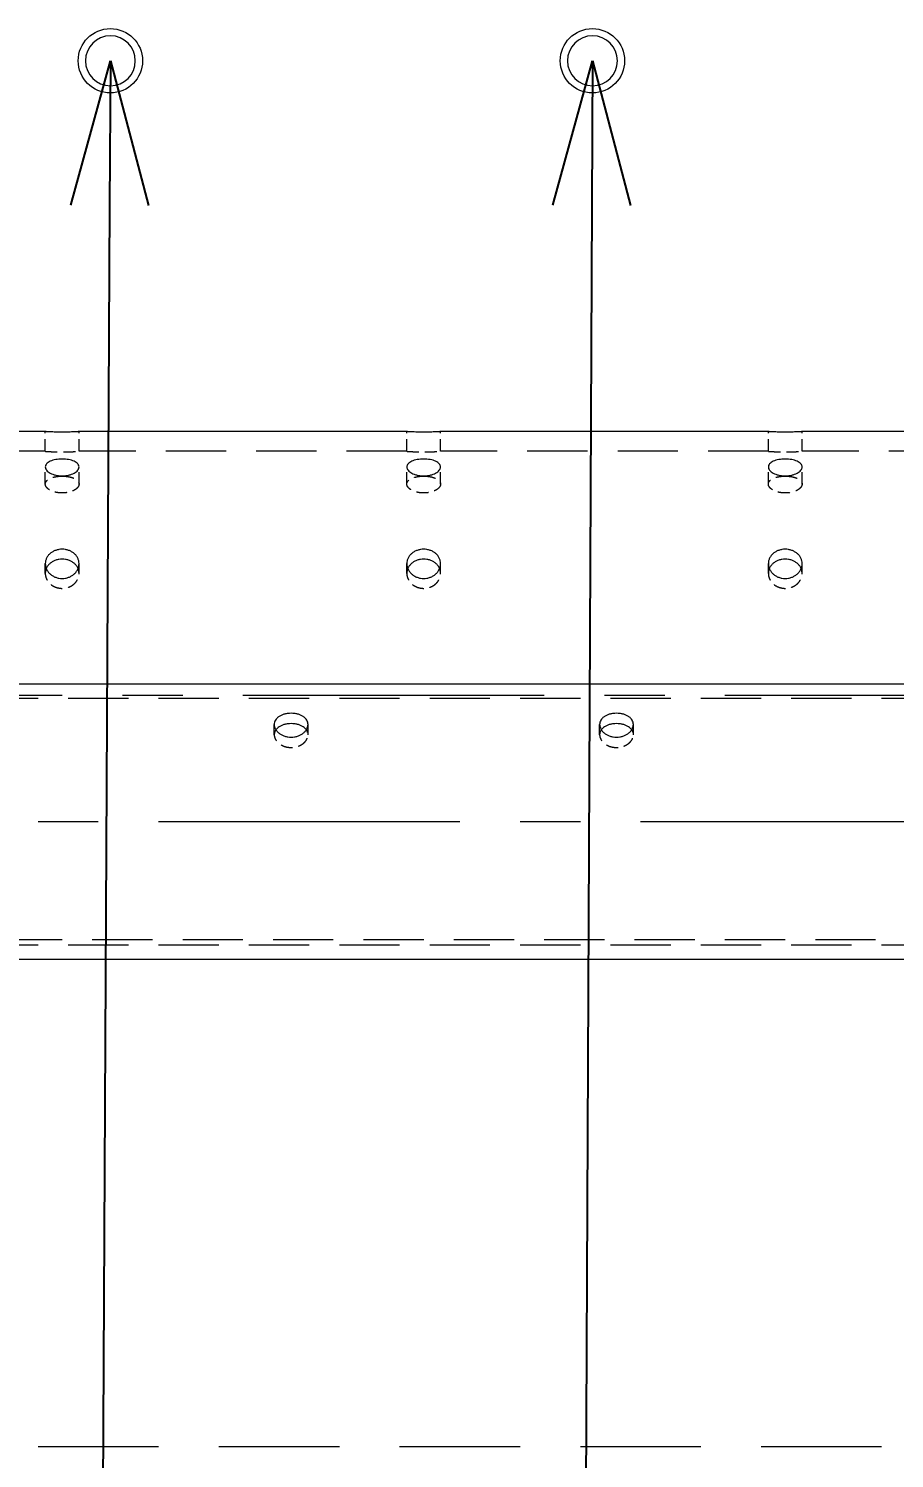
# Model space of a CAD drawing. Header units: millimetres. Extents: x -46397 to 283259, y -8690 to 23983.
# Drawn here: x 3559 to 3918, y 4013 to 4606 of the extents above; entities that cross this region are included whole.
import ezdxf
from ezdxf import colors
from ezdxf.entities.mleader import LeaderData, LeaderLine
from ezdxf.enums import TextEntityAlignment as Align
from ezdxf.math import Vec2, Vec3

# ---------------------------------------------------------------- set-up
doc = ezdxf.new("R2010")
doc.units = ezdxf.units.MM
for name, pattern in [('CENTER', [2, 1.25, -0.25, 0.25, -0.25]), ('HIDDEN', [0.375, 0.25, -0.125]), ('HIDDENX2', [0.75, 0.5, -0.25])]:
    doc.linetypes.add(name, pattern=pattern)
doc.layers.get('Defpoints').update_dxf_attribs({"lineweight": 0})
for name, color, linetype, lineweight in [('0-Dim', 7, 'Continuous', 0), ('CHUAN NET KHUAT', 4, 'HIDDEN', 0), ('DUONGTAM', 1, 'CENTER', 0), ('Long_AM_Visible', 30, 'Continuous', 25), ('PHANTOM 2', 8, 'Continuous', 0), ('Standard', 7, 'Continuous', 0)]:
    doc.layers.add(name, color=color, linetype=linetype, lineweight=lineweight)
doc.layers.add('flashshoot', color=7, linetype='Continuous')
doc.styles.add('GHI CHÚ 1', font='isocp_IV25.ttf', dxfattribs={"width": 0.8})
doc.styles.add('Long_Text', font='isocp.shx', dxfattribs={"width": 0.7})
doc.styles.get("Standard").update_dxf_attribs({"font": 'isocp.shx', "width": 0.8})
doc.dimstyles.new('1-30SCALE', dxfattribs={"dimtxt": 75, "dimasz": 75, "dimexe": 37.5, "dimexo": 30, "dimgap": 30, "dimtad": 1, "dimtoh": 1, "dimdec": 0, "dimdsep": 46, "dimtxsty": 'GHI CHÚ 1', "dimcen": 0.09, "dimclrd": 256, "dimclre": 256, "dimclrt": 2, "dimadec": 0, "dimazin": 0, "dimtfac": 1, "dimtdec": 0, "dimtofl": 0, "dimtmove": 0, "dimatfit": 3, "dimfxl": 1, "dimlwd": 0, "dimlwe": 0, "dimarcsym": 0})

# ---------------------------------------------------------------- blocks, each defined once
blk = doc.blocks.new('A$C49aca623')
at = {"color": 2, "linetype": 'Continuous', "lineweight": 0, "ltscale": 10, "extrusion": (2.28848e-17, 1, 0)}
for p, q in [((153, -563.9), (17, -563.9)), ((303, -563.9), (167, -563.9)), ((453, -563.9), (317, -563.9)), ((603, -563.9), (467, -563.9)), ((1960, -783), (-2832, -783))]:
    blk.add_line(p, q, dxfattribs=at)
at = {"color": 1, "linetype": 'HIDDENX2', "lineweight": 0, "ltscale": 10, "extrusion": (2.28848e-17, 1, 0)}
for p, q in [((153, -572.08), (153, -563.9)), ((167, -572.08), (167, -563.9)), ((303, -572.08), (303, -563.9)), ((317, -572.08), (317, -563.9)), ((453, -572.08), (453, -563.9)), ((467, -572.08), (467, -563.9)), ((153, -585.66), (153, -578.58)), ((167, -585.66), (167, -578.58)), ((303, -585.66), (303, -578.58)), ((317, -585.66), (317, -578.58)), ((453, -585.66), (453, -578.58)), ((467, -585.66), (467, -578.58)), ((153, -622.77), (153, -618.68)), ((167, -622.77), (167, -618.68)), ((303, -622.77), (303, -618.68)), ((317, -622.77), (317, -618.68)), ((453, -622.77), (453, -618.68)), ((467, -622.77), (467, -618.68))]:
    blk.add_line(p, q, dxfattribs=at)
at = {"color": 1, "linetype": 'HIDDENX2', "lineweight": 0, "ltscale": 50, "extrusion": (2.28848e-17, 1, 0)}
for p, q in [((153, -572.08), (17, -572.08)), ((303, -572.08), (167, -572.08)), ((453, -572.08), (317, -572.08)), ((603, -572.08), (467, -572.08)), ((1960, -774.82), (-2832, -774.82))]:
    blk.add_line(p, q, dxfattribs=at)
at = {"color": 2, "linetype": 'Continuous', "lineweight": 0, "ltscale": 10}
for points, knots in [([(167, -563.9), (167, -563.9), (166.96, -563.9), (166.78, -563.91), (166.65, -563.92), (166.29, -563.94), (166.07, -563.96), (165.55, -563.98), (165.26, -564), (164.64, -564.03), (164.29, -564.04), (163.52, -564.07), (163.11, -564.08), (162.25, -564.1), (161.8, -564.11), (160.89, -564.12), (160.44, -564.12), (159.56, -564.12), (159.11, -564.12), (158.2, -564.11), (157.75, -564.1), (156.89, -564.08), (156.48, -564.07), (155.71, -564.04), (155.36, -564.03), (154.74, -564), (154.45, -563.98), (153.93, -563.96), (153.71, -563.94), (153.35, -563.92), (153.22, -563.91), (153.04, -563.9), (153, -563.9), (153, -563.9)], [10.550311, 10.550311, 10.550311, 10.550311, 11.869099, 11.869099, 13.187888, 13.187888, 14.506676, 14.506676, 15.825465, 15.825465, 17.144254, 17.144254, 18.463043, 18.463043, 19.781833, 19.781833, 21.100622, 21.100622, 22.419411, 22.419411, 23.7382, 23.7382, 25.05699, 25.05699, 26.375779, 26.375779, 27.694567, 27.694567, 29.013356, 29.013356, 30.332144, 30.332144, 31.650933, 31.650933, 31.650933, 31.650933]), ([(317, -563.9), (317, -563.9), (316.96, -563.9), (316.78, -563.91), (316.65, -563.92), (316.29, -563.94), (316.07, -563.96), (315.55, -563.98), (315.26, -564), (314.64, -564.03), (314.29, -564.04), (313.52, -564.07), (313.11, -564.08), (312.25, -564.1), (311.8, -564.11), (310.89, -564.12), (310.44, -564.12), (309.56, -564.12), (309.11, -564.12), (308.2, -564.11), (307.75, -564.1), (306.89, -564.08), (306.48, -564.07), (305.71, -564.04), (305.36, -564.03), (304.74, -564), (304.45, -563.98), (303.93, -563.96), (303.71, -563.94), (303.35, -563.92), (303.22, -563.91), (303.04, -563.9), (303, -563.9), (303, -563.9)], [10.550311, 10.550311, 10.550311, 10.550311, 11.869099, 11.869099, 13.187888, 13.187888, 14.506676, 14.506676, 15.825465, 15.825465, 17.144254, 17.144254, 18.463043, 18.463043, 19.781833, 19.781833, 21.100622, 21.100622, 22.419411, 22.419411, 23.7382, 23.7382, 25.05699, 25.05699, 26.375779, 26.375779, 27.694567, 27.694567, 29.013356, 29.013356, 30.332144, 30.332144, 31.650933, 31.650933, 31.650933, 31.650933]), ([(467, -563.9), (467, -563.9), (466.96, -563.9), (466.78, -563.91), (466.65, -563.92), (466.29, -563.94), (466.07, -563.96), (465.55, -563.98), (465.26, -564), (464.64, -564.03), (464.29, -564.04), (463.52, -564.07), (463.11, -564.08), (462.25, -564.1), (461.8, -564.11), (460.89, -564.12), (460.44, -564.12), (459.56, -564.12), (459.11, -564.12), (458.2, -564.11), (457.75, -564.1), (456.89, -564.08), (456.48, -564.07), (455.71, -564.04), (455.36, -564.03), (454.74, -564), (454.45, -563.98), (453.93, -563.96), (453.71, -563.94), (453.35, -563.92), (453.22, -563.91), (453.04, -563.9), (453, -563.9), (453, -563.9)], [10.550311, 10.550311, 10.550311, 10.550311, 11.869099, 11.869099, 13.187888, 13.187888, 14.506676, 14.506676, 15.825465, 15.825465, 17.144254, 17.144254, 18.463043, 18.463043, 19.781833, 19.781833, 21.100622, 21.100622, 22.419411, 22.419411, 23.7382, 23.7382, 25.05699, 25.05699, 26.375779, 26.375779, 27.694567, 27.694567, 29.013356, 29.013356, 30.332144, 30.332144, 31.650933, 31.650933, 31.650933, 31.650933]), ([(160, -575.27), (160.44, -575.27), (160.89, -575.29), (161.8, -575.37), (162.25, -575.43), (163.11, -575.59), (163.52, -575.69), (164.29, -575.92), (164.64, -576.06), (165.26, -576.34), (165.55, -576.51), (166.07, -576.86), (166.29, -577.06), (166.65, -577.47), (166.78, -577.69), (166.96, -578.13), (167, -578.36), (167, -578.8), (166.96, -579.03), (166.78, -579.49), (166.65, -579.72), (166.29, -580.17), (166.07, -580.39), (165.55, -580.79), (165.26, -580.98), (164.64, -581.32), (164.29, -581.47), (163.52, -581.76), (163.11, -581.88), (162.25, -582.07), (161.8, -582.15), (160.89, -582.25), (160.44, -582.27), (159.56, -582.27), (159.11, -582.25), (158.2, -582.15), (157.75, -582.07), (156.89, -581.88), (156.48, -581.76), (155.71, -581.47), (155.36, -581.32), (154.74, -580.98), (154.45, -580.79), (153.93, -580.39), (153.71, -580.17), (153.35, -579.72), (153.22, -579.49), (153.04, -579.03), (153, -578.8), (153, -578.36), (153.04, -578.13), (153.22, -577.69), (153.35, -577.47), (153.71, -577.06), (153.93, -576.86), (154.45, -576.51), (154.74, -576.34), (155.36, -576.06), (155.71, -575.92), (156.48, -575.69), (156.89, -575.59), (157.75, -575.43), (158.2, -575.37), (159.11, -575.29), (159.56, -575.27), (160, -575.27)], [0, 0, 0, 0, 1.318789, 1.318789, 2.637578, 2.637578, 3.956368, 3.956368, 5.275157, 5.275157, 6.593945, 6.593945, 7.912734, 7.912734, 9.231522, 9.231522, 10.550311, 10.550311, 11.869099, 11.869099, 13.187888, 13.187888, 14.506676, 14.506676, 15.825465, 15.825465, 17.144254, 17.144254, 18.463043, 18.463043, 19.781833, 19.781833, 21.100622, 21.100622, 22.419411, 22.419411, 23.7382, 23.7382, 25.05699, 25.05699, 26.375779, 26.375779, 27.694567, 27.694567, 29.013356, 29.013356, 30.332144, 30.332144, 31.650933, 31.650933, 32.969721, 32.969721, 34.28851, 34.28851, 35.607298, 35.607298, 36.926087, 36.926087, 38.244876, 38.244876, 39.563665, 39.563665, 40.882454, 40.882454, 42.201244, 42.201244, 42.201244, 42.201244]), ([(310, -575.27), (310.44, -575.27), (310.89, -575.29), (311.8, -575.37), (312.25, -575.43), (313.11, -575.59), (313.52, -575.69), (314.29, -575.92), (314.64, -576.06), (315.26, -576.34), (315.55, -576.51), (316.07, -576.86), (316.29, -577.06), (316.65, -577.47), (316.78, -577.69), (316.96, -578.13), (317, -578.36), (317, -578.8), (316.96, -579.03), (316.78, -579.49), (316.65, -579.72), (316.29, -580.17), (316.07, -580.39), (315.55, -580.79), (315.26, -580.98), (314.64, -581.32), (314.29, -581.47), (313.52, -581.76), (313.11, -581.88), (312.25, -582.07), (311.8, -582.15), (310.89, -582.25), (310.44, -582.27), (309.56, -582.27), (309.11, -582.25), (308.2, -582.15), (307.75, -582.07), (306.89, -581.88), (306.48, -581.76), (305.71, -581.47), (305.36, -581.32), (304.74, -580.98), (304.45, -580.79), (303.93, -580.39), (303.71, -580.17), (303.35, -579.72), (303.22, -579.49), (303.04, -579.03), (303, -578.8), (303, -578.36), (303.04, -578.13), (303.22, -577.69), (303.35, -577.47), (303.71, -577.06), (303.93, -576.86), (304.45, -576.51), (304.74, -576.34), (305.36, -576.06), (305.71, -575.92), (306.48, -575.69), (306.89, -575.59), (307.75, -575.43), (308.2, -575.37), (309.11, -575.29), (309.56, -575.27), (310, -575.27)], [0, 0, 0, 0, 1.318789, 1.318789, 2.637578, 2.637578, 3.956368, 3.956368, 5.275157, 5.275157, 6.593945, 6.593945, 7.912734, 7.912734, 9.231522, 9.231522, 10.550311, 10.550311, 11.869099, 11.869099, 13.187888, 13.187888, 14.506676, 14.506676, 15.825465, 15.825465, 17.144254, 17.144254, 18.463043, 18.463043, 19.781833, 19.781833, 21.100622, 21.100622, 22.419411, 22.419411, 23.7382, 23.7382, 25.05699, 25.05699, 26.375779, 26.375779, 27.694567, 27.694567, 29.013356, 29.013356, 30.332144, 30.332144, 31.650933, 31.650933, 32.969721, 32.969721, 34.28851, 34.28851, 35.607298, 35.607298, 36.926087, 36.926087, 38.244876, 38.244876, 39.563665, 39.563665, 40.882454, 40.882454, 42.201244, 42.201244, 42.201244, 42.201244]), ([(460, -575.27), (460.44, -575.27), (460.89, -575.29), (461.8, -575.37), (462.25, -575.43), (463.11, -575.59), (463.52, -575.69), (464.29, -575.92), (464.64, -576.06), (465.26, -576.34), (465.55, -576.51), (466.07, -576.86), (466.29, -577.06), (466.65, -577.47), (466.78, -577.69), (466.96, -578.13), (467, -578.36), (467, -578.8), (466.96, -579.03), (466.78, -579.49), (466.65, -579.72), (466.29, -580.17), (466.07, -580.39), (465.55, -580.79), (465.26, -580.98), (464.64, -581.32), (464.29, -581.47), (463.52, -581.76), (463.11, -581.88), (462.25, -582.07), (461.8, -582.15), (460.89, -582.25), (460.44, -582.27), (459.56, -582.27), (459.11, -582.25), (458.2, -582.15), (457.75, -582.07), (456.89, -581.88), (456.48, -581.76), (455.71, -581.47), (455.36, -581.32), (454.74, -580.98), (454.45, -580.79), (453.93, -580.39), (453.71, -580.17), (453.35, -579.72), (453.22, -579.49), (453.04, -579.03), (453, -578.8), (453, -578.36), (453.04, -578.13), (453.22, -577.69), (453.35, -577.47), (453.71, -577.06), (453.93, -576.86), (454.45, -576.51), (454.74, -576.34), (455.36, -576.06), (455.71, -575.92), (456.48, -575.69), (456.89, -575.59), (457.75, -575.43), (458.2, -575.37), (459.11, -575.29), (459.56, -575.27), (460, -575.27)], [0, 0, 0, 0, 1.318789, 1.318789, 2.637578, 2.637578, 3.956368, 3.956368, 5.275157, 5.275157, 6.593945, 6.593945, 7.912734, 7.912734, 9.231522, 9.231522, 10.550311, 10.550311, 11.869099, 11.869099, 13.187888, 13.187888, 14.506676, 14.506676, 15.825465, 15.825465, 17.144254, 17.144254, 18.463043, 18.463043, 19.781833, 19.781833, 21.100622, 21.100622, 22.419411, 22.419411, 23.7382, 23.7382, 25.05699, 25.05699, 26.375779, 26.375779, 27.694567, 27.694567, 29.013356, 29.013356, 30.332144, 30.332144, 31.650933, 31.650933, 32.969721, 32.969721, 34.28851, 34.28851, 35.607298, 35.607298, 36.926087, 36.926087, 38.244876, 38.244876, 39.563665, 39.563665, 40.882454, 40.882454, 42.201244, 42.201244, 42.201244, 42.201244]), ([(160, -612.72), (160.44, -612.72), (160.89, -612.76), (161.8, -612.91), (162.25, -613.02), (163.11, -613.32), (163.52, -613.51), (164.29, -613.94), (164.64, -614.18), (165.26, -614.71), (165.55, -615), (166.07, -615.65), (166.29, -616), (166.65, -616.74), (166.78, -617.12), (166.96, -617.9), (167, -618.29), (167, -619.06), (166.96, -619.45), (166.78, -620.24), (166.65, -620.63), (166.29, -621.39), (166.07, -621.75), (165.55, -622.43), (165.26, -622.74), (164.64, -623.29), (164.29, -623.55), (163.52, -624.01), (163.11, -624.21), (162.25, -624.53), (161.8, -624.65), (160.89, -624.81), (160.44, -624.85), (159.56, -624.85), (159.11, -624.81), (158.2, -624.65), (157.75, -624.53), (156.89, -624.21), (156.48, -624.01), (155.71, -623.55), (155.36, -623.29), (154.74, -622.74), (154.45, -622.43), (153.93, -621.75), (153.71, -621.39), (153.35, -620.63), (153.22, -620.24), (153.04, -619.45), (153, -619.06), (153, -618.29), (153.04, -617.9), (153.22, -617.12), (153.35, -616.74), (153.71, -616), (153.93, -615.65), (154.45, -615), (154.74, -614.71), (155.36, -614.18), (155.71, -613.94), (156.48, -613.51), (156.89, -613.32), (157.75, -613.02), (158.2, -612.91), (159.11, -612.76), (159.56, -612.72), (160, -612.72)], [0, 0, 0, 0, 1.318789, 1.318789, 2.637578, 2.637578, 3.956368, 3.956368, 5.275157, 5.275157, 6.593945, 6.593945, 7.912734, 7.912734, 9.231522, 9.231522, 10.550311, 10.550311, 11.869099, 11.869099, 13.187888, 13.187888, 14.506676, 14.506676, 15.825465, 15.825465, 17.144254, 17.144254, 18.463043, 18.463043, 19.781833, 19.781833, 21.100622, 21.100622, 22.419411, 22.419411, 23.7382, 23.7382, 25.05699, 25.05699, 26.375779, 26.375779, 27.694567, 27.694567, 29.013356, 29.013356, 30.332144, 30.332144, 31.650933, 31.650933, 32.969721, 32.969721, 34.28851, 34.28851, 35.607298, 35.607298, 36.926087, 36.926087, 38.244876, 38.244876, 39.563665, 39.563665, 40.882454, 40.882454, 42.201244, 42.201244, 42.201244, 42.201244]), ([(160, -616.82), (159.56, -616.82), (159.11, -616.86), (158.2, -617.01), (157.75, -617.12), (156.89, -617.42), (156.48, -617.6), (155.71, -618.03), (155.36, -618.28), (154.74, -618.8), (154.45, -619.1), (153.93, -619.74), (153.71, -620.09), (153.49, -620.55), (153.45, -620.64), (153.41, -620.73)], [0, 0, 0, 0, 1.318854, 1.318854, 2.637708, 2.637708, 3.956563, 3.956563, 5.275417, 5.275417, 6.59427, 6.59427, 7.913123, 7.913123, 8.233495, 8.233495, 8.233495, 8.233495]), ([(166.59, -620.73), (166.55, -620.64), (166.51, -620.55), (166.29, -620.09), (166.07, -619.74), (165.55, -619.1), (165.26, -618.8), (164.64, -618.28), (164.29, -618.03), (163.52, -617.6), (163.11, -617.42), (162.25, -617.12), (161.8, -617.01), (160.89, -616.86), (160.44, -616.82), (160, -616.82)], [33.969824, 33.969824, 33.969824, 33.969824, 34.290196, 34.290196, 35.609049, 35.609049, 36.927902, 36.927902, 38.246757, 38.246757, 39.565611, 39.565611, 40.884465, 40.884465, 42.203319, 42.203319, 42.203319, 42.203319]), ([(310, -612.72), (310.44, -612.72), (310.89, -612.76), (311.8, -612.91), (312.25, -613.02), (313.11, -613.32), (313.52, -613.51), (314.29, -613.94), (314.64, -614.18), (315.26, -614.71), (315.55, -615), (316.07, -615.65), (316.29, -616), (316.65, -616.74), (316.78, -617.12), (316.96, -617.9), (317, -618.29), (317, -619.06), (316.96, -619.45), (316.78, -620.24), (316.65, -620.63), (316.29, -621.39), (316.07, -621.75), (315.55, -622.43), (315.26, -622.74), (314.64, -623.29), (314.29, -623.55), (313.52, -624.01), (313.11, -624.21), (312.25, -624.53), (311.8, -624.65), (310.89, -624.81), (310.44, -624.85), (309.56, -624.85), (309.11, -624.81), (308.2, -624.65), (307.75, -624.53), (306.89, -624.21), (306.48, -624.01), (305.71, -623.55), (305.36, -623.29), (304.74, -622.74), (304.45, -622.43), (303.93, -621.75), (303.71, -621.39), (303.35, -620.63), (303.22, -620.24), (303.04, -619.45), (303, -619.06), (303, -618.29), (303.04, -617.9), (303.22, -617.12), (303.35, -616.74), (303.71, -616), (303.93, -615.65), (304.45, -615), (304.74, -614.71), (305.36, -614.18), (305.71, -613.94), (306.48, -613.51), (306.89, -613.32), (307.75, -613.02), (308.2, -612.91), (309.11, -612.76), (309.56, -612.72), (310, -612.72)], [0, 0, 0, 0, 1.318789, 1.318789, 2.637578, 2.637578, 3.956368, 3.956368, 5.275157, 5.275157, 6.593945, 6.593945, 7.912734, 7.912734, 9.231522, 9.231522, 10.550311, 10.550311, 11.869099, 11.869099, 13.187888, 13.187888, 14.506676, 14.506676, 15.825465, 15.825465, 17.144254, 17.144254, 18.463043, 18.463043, 19.781833, 19.781833, 21.100622, 21.100622, 22.419411, 22.419411, 23.7382, 23.7382, 25.05699, 25.05699, 26.375779, 26.375779, 27.694567, 27.694567, 29.013356, 29.013356, 30.332144, 30.332144, 31.650933, 31.650933, 32.969721, 32.969721, 34.28851, 34.28851, 35.607298, 35.607298, 36.926087, 36.926087, 38.244876, 38.244876, 39.563665, 39.563665, 40.882454, 40.882454, 42.201244, 42.201244, 42.201244, 42.201244]), ([(310, -616.82), (309.56, -616.82), (309.11, -616.86), (308.2, -617.01), (307.75, -617.12), (306.89, -617.42), (306.48, -617.6), (305.71, -618.03), (305.36, -618.28), (304.74, -618.8), (304.45, -619.1), (303.93, -619.74), (303.71, -620.09), (303.49, -620.55), (303.45, -620.64), (303.41, -620.73)], [0, 0, 0, 0, 1.318854, 1.318854, 2.637708, 2.637708, 3.956563, 3.956563, 5.275417, 5.275417, 6.59427, 6.59427, 7.913123, 7.913123, 8.233495, 8.233495, 8.233495, 8.233495]), ([(316.59, -620.73), (316.55, -620.64), (316.51, -620.55), (316.29, -620.09), (316.07, -619.74), (315.55, -619.1), (315.26, -618.8), (314.64, -618.28), (314.29, -618.03), (313.52, -617.6), (313.11, -617.42), (312.25, -617.12), (311.8, -617.01), (310.89, -616.86), (310.44, -616.82), (310, -616.82)], [33.969824, 33.969824, 33.969824, 33.969824, 34.290196, 34.290196, 35.609049, 35.609049, 36.927902, 36.927902, 38.246757, 38.246757, 39.565611, 39.565611, 40.884465, 40.884465, 42.203319, 42.203319, 42.203319, 42.203319]), ([(460, -612.72), (460.44, -612.72), (460.89, -612.76), (461.8, -612.91), (462.25, -613.02), (463.11, -613.32), (463.52, -613.51), (464.29, -613.94), (464.64, -614.18), (465.26, -614.71), (465.55, -615), (466.07, -615.65), (466.29, -616), (466.65, -616.74), (466.78, -617.12), (466.96, -617.9), (467, -618.29), (467, -619.06), (466.96, -619.45), (466.78, -620.24), (466.65, -620.63), (466.29, -621.39), (466.07, -621.75), (465.55, -622.43), (465.26, -622.74), (464.64, -623.29), (464.29, -623.55), (463.52, -624.01), (463.11, -624.21), (462.25, -624.53), (461.8, -624.65), (460.89, -624.81), (460.44, -624.85), (459.56, -624.85), (459.11, -624.81), (458.2, -624.65), (457.75, -624.53), (456.89, -624.21), (456.48, -624.01), (455.71, -623.55), (455.36, -623.29), (454.74, -622.74), (454.45, -622.43), (453.93, -621.75), (453.71, -621.39), (453.35, -620.63), (453.22, -620.24), (453.04, -619.45), (453, -619.06), (453, -618.29), (453.04, -617.9), (453.22, -617.12), (453.35, -616.74), (453.71, -616), (453.93, -615.65), (454.45, -615), (454.74, -614.71), (455.36, -614.18), (455.71, -613.94), (456.48, -613.51), (456.89, -613.32), (457.75, -613.02), (458.2, -612.91), (459.11, -612.76), (459.56, -612.72), (460, -612.72)], [0, 0, 0, 0, 1.318789, 1.318789, 2.637578, 2.637578, 3.956368, 3.956368, 5.275157, 5.275157, 6.593945, 6.593945, 7.912734, 7.912734, 9.231522, 9.231522, 10.550311, 10.550311, 11.869099, 11.869099, 13.187888, 13.187888, 14.506676, 14.506676, 15.825465, 15.825465, 17.144254, 17.144254, 18.463043, 18.463043, 19.781833, 19.781833, 21.100622, 21.100622, 22.419411, 22.419411, 23.7382, 23.7382, 25.05699, 25.05699, 26.375779, 26.375779, 27.694567, 27.694567, 29.013356, 29.013356, 30.332144, 30.332144, 31.650933, 31.650933, 32.969721, 32.969721, 34.28851, 34.28851, 35.607298, 35.607298, 36.926087, 36.926087, 38.244876, 38.244876, 39.563665, 39.563665, 40.882454, 40.882454, 42.201244, 42.201244, 42.201244, 42.201244]), ([(460, -616.82), (459.56, -616.82), (459.11, -616.86), (458.2, -617.01), (457.75, -617.12), (456.89, -617.42), (456.48, -617.6), (455.71, -618.03), (455.36, -618.28), (454.74, -618.8), (454.45, -619.1), (453.93, -619.74), (453.71, -620.09), (453.49, -620.55), (453.45, -620.64), (453.41, -620.73)], [0, 0, 0, 0, 1.318854, 1.318854, 2.637708, 2.637708, 3.956563, 3.956563, 5.275417, 5.275417, 6.59427, 6.59427, 7.913123, 7.913123, 8.233495, 8.233495, 8.233495, 8.233495]), ([(466.59, -620.73), (466.55, -620.64), (466.51, -620.55), (466.29, -620.09), (466.07, -619.74), (465.55, -619.1), (465.26, -618.8), (464.64, -618.28), (464.29, -618.03), (463.52, -617.6), (463.11, -617.42), (462.25, -617.12), (461.8, -617.01), (460.89, -616.86), (460.44, -616.82), (460, -616.82)], [33.969824, 33.969824, 33.969824, 33.969824, 34.290196, 34.290196, 35.609049, 35.609049, 36.927902, 36.927902, 38.246757, 38.246757, 39.565611, 39.565611, 40.884465, 40.884465, 42.203319, 42.203319, 42.203319, 42.203319])]:
    blk.add_open_spline(points, degree=3, knots=knots, dxfattribs=at)
at = {"color": 1, "linetype": 'HIDDENX2', "lineweight": 0, "ltscale": 10}
for points, knots in [([(153, -572.08), (153, -572.08), (153.04, -572.08), (153.22, -572.09), (153.35, -572.1), (153.71, -572.13), (153.93, -572.14), (154.45, -572.17), (154.74, -572.19), (155.36, -572.22), (155.71, -572.23), (156.48, -572.26), (156.89, -572.28), (157.75, -572.3), (158.2, -572.31), (159.11, -572.32), (159.56, -572.32), (160.44, -572.32), (160.89, -572.32), (161.8, -572.31), (162.25, -572.3), (163.11, -572.28), (163.52, -572.26), (164.29, -572.23), (164.64, -572.22), (165.26, -572.19), (165.55, -572.17), (166.07, -572.14), (166.29, -572.13), (166.65, -572.1), (166.78, -572.09), (166.96, -572.08), (167, -572.08), (167, -572.08)], [10.55083, 10.55083, 10.55083, 10.55083, 11.869683, 11.869683, 13.188536, 13.188536, 14.507389, 14.507389, 15.826243, 15.826243, 17.145097, 17.145097, 18.463951, 18.463951, 19.782805, 19.782805, 21.10166, 21.10166, 22.420514, 22.420514, 23.739368, 23.739368, 25.058222, 25.058222, 26.377077, 26.377077, 27.69593, 27.69593, 29.014783, 29.014783, 30.333636, 30.333636, 31.652489, 31.652489, 31.652489, 31.652489]), ([(303, -572.08), (303, -572.08), (303.04, -572.08), (303.22, -572.09), (303.35, -572.1), (303.71, -572.13), (303.93, -572.14), (304.45, -572.17), (304.74, -572.19), (305.36, -572.22), (305.71, -572.23), (306.48, -572.26), (306.89, -572.28), (307.75, -572.3), (308.2, -572.31), (309.11, -572.32), (309.56, -572.32), (310.44, -572.32), (310.89, -572.32), (311.8, -572.31), (312.25, -572.3), (313.11, -572.28), (313.52, -572.26), (314.29, -572.23), (314.64, -572.22), (315.26, -572.19), (315.55, -572.17), (316.07, -572.14), (316.29, -572.13), (316.65, -572.1), (316.78, -572.09), (316.96, -572.08), (317, -572.08), (317, -572.08)], [10.55083, 10.55083, 10.55083, 10.55083, 11.869683, 11.869683, 13.188536, 13.188536, 14.507389, 14.507389, 15.826243, 15.826243, 17.145097, 17.145097, 18.463951, 18.463951, 19.782805, 19.782805, 21.10166, 21.10166, 22.420514, 22.420514, 23.739368, 23.739368, 25.058222, 25.058222, 26.377077, 26.377077, 27.69593, 27.69593, 29.014783, 29.014783, 30.333636, 30.333636, 31.652489, 31.652489, 31.652489, 31.652489]), ([(453, -572.08), (453, -572.08), (453.04, -572.08), (453.22, -572.09), (453.35, -572.1), (453.71, -572.13), (453.93, -572.14), (454.45, -572.17), (454.74, -572.19), (455.36, -572.22), (455.71, -572.23), (456.48, -572.26), (456.89, -572.28), (457.75, -572.3), (458.2, -572.31), (459.11, -572.32), (459.56, -572.32), (460.44, -572.32), (460.89, -572.32), (461.8, -572.31), (462.25, -572.3), (463.11, -572.28), (463.52, -572.26), (464.29, -572.23), (464.64, -572.22), (465.26, -572.19), (465.55, -572.17), (466.07, -572.14), (466.29, -572.13), (466.65, -572.1), (466.78, -572.09), (466.96, -572.08), (467, -572.08), (467, -572.08)], [10.55083, 10.55083, 10.55083, 10.55083, 11.869683, 11.869683, 13.188536, 13.188536, 14.507389, 14.507389, 15.826243, 15.826243, 17.145097, 17.145097, 18.463951, 18.463951, 19.782805, 19.782805, 21.10166, 21.10166, 22.420514, 22.420514, 23.739368, 23.739368, 25.058222, 25.058222, 26.377077, 26.377077, 27.69593, 27.69593, 29.014783, 29.014783, 30.333636, 30.333636, 31.652489, 31.652489, 31.652489, 31.652489]), ([(160, -582.37), (159.56, -582.37), (159.11, -582.39), (158.2, -582.47), (157.75, -582.53), (156.89, -582.69), (156.48, -582.79), (155.71, -583.02), (155.36, -583.15), (154.74, -583.43), (154.45, -583.59), (153.93, -583.95), (153.71, -584.15), (153.35, -584.56), (153.22, -584.77), (153.04, -585.22), (153, -585.44), (153, -585.88), (153.04, -586.11), (153.22, -586.57), (153.35, -586.81), (153.71, -587.26), (153.93, -587.48), (154.45, -587.88), (154.74, -588.07), (155.36, -588.41), (155.71, -588.57), (156.48, -588.85), (156.89, -588.97), (157.75, -589.17), (158.2, -589.25), (159.11, -589.35), (159.56, -589.37), (160.44, -589.37), (160.89, -589.35), (161.8, -589.25), (162.25, -589.17), (163.11, -588.97), (163.52, -588.85), (164.29, -588.57), (164.64, -588.41), (165.26, -588.07), (165.55, -587.88), (166.07, -587.48), (166.29, -587.26), (166.65, -586.81), (166.78, -586.57), (166.96, -586.11), (167, -585.88), (167, -585.44), (166.96, -585.22), (166.78, -584.77), (166.65, -584.56), (166.29, -584.15), (166.07, -583.95), (165.55, -583.59), (165.26, -583.43), (164.64, -583.15), (164.29, -583.02), (163.52, -582.79), (163.11, -582.69), (162.25, -582.53), (161.8, -582.47), (160.89, -582.39), (160.44, -582.37), (160, -582.37)], [0, 0, 0, 0, 1.318854, 1.318854, 2.637708, 2.637708, 3.956563, 3.956563, 5.275417, 5.275417, 6.59427, 6.59427, 7.913123, 7.913123, 9.231977, 9.231977, 10.55083, 10.55083, 11.869683, 11.869683, 13.188536, 13.188536, 14.507389, 14.507389, 15.826243, 15.826243, 17.145097, 17.145097, 18.463951, 18.463951, 19.782805, 19.782805, 21.10166, 21.10166, 22.420514, 22.420514, 23.739368, 23.739368, 25.058222, 25.058222, 26.377077, 26.377077, 27.69593, 27.69593, 29.014783, 29.014783, 30.333636, 30.333636, 31.652489, 31.652489, 32.971343, 32.971343, 34.290196, 34.290196, 35.609049, 35.609049, 36.927902, 36.927902, 38.246757, 38.246757, 39.565611, 39.565611, 40.884465, 40.884465, 42.203319, 42.203319, 42.203319, 42.203319]), ([(310, -582.37), (309.56, -582.37), (309.11, -582.39), (308.2, -582.47), (307.75, -582.53), (306.89, -582.69), (306.48, -582.79), (305.71, -583.02), (305.36, -583.15), (304.74, -583.43), (304.45, -583.59), (303.93, -583.95), (303.71, -584.15), (303.35, -584.56), (303.22, -584.77), (303.04, -585.22), (303, -585.44), (303, -585.88), (303.04, -586.11), (303.22, -586.57), (303.35, -586.81), (303.71, -587.26), (303.93, -587.48), (304.45, -587.88), (304.74, -588.07), (305.36, -588.41), (305.71, -588.57), (306.48, -588.85), (306.89, -588.97), (307.75, -589.17), (308.2, -589.25), (309.11, -589.35), (309.56, -589.37), (310.44, -589.37), (310.89, -589.35), (311.8, -589.25), (312.25, -589.17), (313.11, -588.97), (313.52, -588.85), (314.29, -588.57), (314.64, -588.41), (315.26, -588.07), (315.55, -587.88), (316.07, -587.48), (316.29, -587.26), (316.65, -586.81), (316.78, -586.57), (316.96, -586.11), (317, -585.88), (317, -585.44), (316.96, -585.22), (316.78, -584.77), (316.65, -584.56), (316.29, -584.15), (316.07, -583.95), (315.55, -583.59), (315.26, -583.43), (314.64, -583.15), (314.29, -583.02), (313.52, -582.79), (313.11, -582.69), (312.25, -582.53), (311.8, -582.47), (310.89, -582.39), (310.44, -582.37), (310, -582.37)], [0, 0, 0, 0, 1.318854, 1.318854, 2.637708, 2.637708, 3.956563, 3.956563, 5.275417, 5.275417, 6.59427, 6.59427, 7.913123, 7.913123, 9.231977, 9.231977, 10.55083, 10.55083, 11.869683, 11.869683, 13.188536, 13.188536, 14.507389, 14.507389, 15.826243, 15.826243, 17.145097, 17.145097, 18.463951, 18.463951, 19.782805, 19.782805, 21.10166, 21.10166, 22.420514, 22.420514, 23.739368, 23.739368, 25.058222, 25.058222, 26.377077, 26.377077, 27.69593, 27.69593, 29.014783, 29.014783, 30.333636, 30.333636, 31.652489, 31.652489, 32.971343, 32.971343, 34.290196, 34.290196, 35.609049, 35.609049, 36.927902, 36.927902, 38.246757, 38.246757, 39.565611, 39.565611, 40.884465, 40.884465, 42.203319, 42.203319, 42.203319, 42.203319]), ([(460, -582.37), (459.56, -582.37), (459.11, -582.39), (458.2, -582.47), (457.75, -582.53), (456.89, -582.69), (456.48, -582.79), (455.71, -583.02), (455.36, -583.15), (454.74, -583.43), (454.45, -583.59), (453.93, -583.95), (453.71, -584.15), (453.35, -584.56), (453.22, -584.77), (453.04, -585.22), (453, -585.44), (453, -585.88), (453.04, -586.11), (453.22, -586.57), (453.35, -586.81), (453.71, -587.26), (453.93, -587.48), (454.45, -587.88), (454.74, -588.07), (455.36, -588.41), (455.71, -588.57), (456.48, -588.85), (456.89, -588.97), (457.75, -589.17), (458.2, -589.25), (459.11, -589.35), (459.56, -589.37), (460.44, -589.37), (460.89, -589.35), (461.8, -589.25), (462.25, -589.17), (463.11, -588.97), (463.52, -588.85), (464.29, -588.57), (464.64, -588.41), (465.26, -588.07), (465.55, -587.88), (466.07, -587.48), (466.29, -587.26), (466.65, -586.81), (466.78, -586.57), (466.96, -586.11), (467, -585.88), (467, -585.44), (466.96, -585.22), (466.78, -584.77), (466.65, -584.56), (466.29, -584.15), (466.07, -583.95), (465.55, -583.59), (465.26, -583.43), (464.64, -583.15), (464.29, -583.02), (463.52, -582.79), (463.11, -582.69), (462.25, -582.53), (461.8, -582.47), (460.89, -582.39), (460.44, -582.37), (460, -582.37)], [0, 0, 0, 0, 1.318854, 1.318854, 2.637708, 2.637708, 3.956563, 3.956563, 5.275417, 5.275417, 6.59427, 6.59427, 7.913123, 7.913123, 9.231977, 9.231977, 10.55083, 10.55083, 11.869683, 11.869683, 13.188536, 13.188536, 14.507389, 14.507389, 15.826243, 15.826243, 17.145097, 17.145097, 18.463951, 18.463951, 19.782805, 19.782805, 21.10166, 21.10166, 22.420514, 22.420514, 23.739368, 23.739368, 25.058222, 25.058222, 26.377077, 26.377077, 27.69593, 27.69593, 29.014783, 29.014783, 30.333636, 30.333636, 31.652489, 31.652489, 32.971343, 32.971343, 34.290196, 34.290196, 35.609049, 35.609049, 36.927902, 36.927902, 38.246757, 38.246757, 39.565611, 39.565611, 40.884465, 40.884465, 42.203319, 42.203319, 42.203319, 42.203319]), ([(153.41, -620.73), (153.29, -621.02), (153.2, -621.31), (153.04, -621.99), (153, -622.38), (153, -623.15), (153.04, -623.54), (153.22, -624.33), (153.35, -624.72), (153.71, -625.48), (153.93, -625.85), (154.45, -626.52), (154.74, -626.84), (155.36, -627.39), (155.71, -627.65), (156.48, -628.11), (156.89, -628.31), (157.75, -628.63), (158.2, -628.75), (159.11, -628.91), (159.56, -628.95), (160.44, -628.95), (160.89, -628.91), (161.8, -628.75), (162.25, -628.63), (163.11, -628.31), (163.52, -628.11), (164.29, -627.65), (164.64, -627.39), (165.26, -626.84), (165.55, -626.52), (166.07, -625.85), (166.29, -625.48), (166.65, -624.72), (166.78, -624.33), (166.96, -623.54), (167, -623.15), (167, -622.38), (166.96, -621.99), (166.8, -621.31), (166.71, -621.02), (166.59, -620.73)], [8.233495, 8.233495, 8.233495, 8.233495, 9.231977, 9.231977, 10.55083, 10.55083, 11.869683, 11.869683, 13.188536, 13.188536, 14.507389, 14.507389, 15.826243, 15.826243, 17.145097, 17.145097, 18.463951, 18.463951, 19.782805, 19.782805, 21.10166, 21.10166, 22.420514, 22.420514, 23.739368, 23.739368, 25.058222, 25.058222, 26.377077, 26.377077, 27.69593, 27.69593, 29.014783, 29.014783, 30.333636, 30.333636, 31.652489, 31.652489, 32.971343, 32.971343, 33.969824, 33.969824, 33.969824, 33.969824]), ([(303.41, -620.73), (303.29, -621.02), (303.2, -621.31), (303.04, -621.99), (303, -622.38), (303, -623.15), (303.04, -623.54), (303.22, -624.33), (303.35, -624.72), (303.71, -625.48), (303.93, -625.85), (304.45, -626.52), (304.74, -626.84), (305.36, -627.39), (305.71, -627.65), (306.48, -628.11), (306.89, -628.31), (307.75, -628.63), (308.2, -628.75), (309.11, -628.91), (309.56, -628.95), (310.44, -628.95), (310.89, -628.91), (311.8, -628.75), (312.25, -628.63), (313.11, -628.31), (313.52, -628.11), (314.29, -627.65), (314.64, -627.39), (315.26, -626.84), (315.55, -626.52), (316.07, -625.85), (316.29, -625.48), (316.65, -624.72), (316.78, -624.33), (316.96, -623.54), (317, -623.15), (317, -622.38), (316.96, -621.99), (316.8, -621.31), (316.71, -621.02), (316.59, -620.73)], [8.233495, 8.233495, 8.233495, 8.233495, 9.231977, 9.231977, 10.55083, 10.55083, 11.869683, 11.869683, 13.188536, 13.188536, 14.507389, 14.507389, 15.826243, 15.826243, 17.145097, 17.145097, 18.463951, 18.463951, 19.782805, 19.782805, 21.10166, 21.10166, 22.420514, 22.420514, 23.739368, 23.739368, 25.058222, 25.058222, 26.377077, 26.377077, 27.69593, 27.69593, 29.014783, 29.014783, 30.333636, 30.333636, 31.652489, 31.652489, 32.971343, 32.971343, 33.969824, 33.969824, 33.969824, 33.969824]), ([(453.41, -620.73), (453.29, -621.02), (453.2, -621.31), (453.04, -621.99), (453, -622.38), (453, -623.15), (453.04, -623.54), (453.22, -624.33), (453.35, -624.72), (453.71, -625.48), (453.93, -625.85), (454.45, -626.52), (454.74, -626.84), (455.36, -627.39), (455.71, -627.65), (456.48, -628.11), (456.89, -628.31), (457.75, -628.63), (458.2, -628.75), (459.11, -628.91), (459.56, -628.95), (460.44, -628.95), (460.89, -628.91), (461.8, -628.75), (462.25, -628.63), (463.11, -628.31), (463.52, -628.11), (464.29, -627.65), (464.64, -627.39), (465.26, -626.84), (465.55, -626.52), (466.07, -625.85), (466.29, -625.48), (466.65, -624.72), (466.78, -624.33), (466.96, -623.54), (467, -623.15), (467, -622.38), (466.96, -621.99), (466.8, -621.31), (466.71, -621.02), (466.59, -620.73)], [8.233495, 8.233495, 8.233495, 8.233495, 9.231977, 9.231977, 10.55083, 10.55083, 11.869683, 11.869683, 13.188536, 13.188536, 14.507389, 14.507389, 15.826243, 15.826243, 17.145097, 17.145097, 18.463951, 18.463951, 19.782805, 19.782805, 21.10166, 21.10166, 22.420514, 22.420514, 23.739368, 23.739368, 25.058222, 25.058222, 26.377077, 26.377077, 27.69593, 27.69593, 29.014783, 29.014783, 30.333636, 30.333636, 31.652489, 31.652489, 32.971343, 32.971343, 33.969824, 33.969824, 33.969824, 33.969824])]:
    blk.add_open_spline(points, degree=3, knots=knots, dxfattribs=at)
at = {"layer": 'DUONGTAM', "ltscale": 100, "extrusion": (2.28848e-17, 1, 0)}
blk.add_line((1960, -673.45), (-3000, -673.45), dxfattribs=at)
blk = doc.blocks.new('A$C46e65358')
at = {"color": 150, "linetype": 'Continuous', "lineweight": 0, "ltscale": 10, "extrusion": (2.28848e-17, 1, 0)}
for p, q in [((1125, -668.7), (-3000, -668.7)), ((1125, -783), (-2842, -783))]:
    blk.add_line(p, q, dxfattribs=at)
at = {"color": 1, "linetype": 'HIDDENX2', "lineweight": 0, "ltscale": 50, "extrusion": (2.28848e-17, 1, 0)}
for p, q in [((1125, -674.72), (-3000, -674.72)), ((1125, -776.98), (-2842, -776.98))]:
    blk.add_line(p, q, dxfattribs=at)
at = {"color": 1, "linetype": 'HIDDENX2', "lineweight": 0, "ltscale": 10, "extrusion": (2.28848e-17, 1, 0)}
for p, q in [((248, -689.7), (248, -685.44)), ((262, -689.7), (262, -685.44)), ((383, -689.7), (383, -685.44)), ((397, -689.7), (397, -685.44))]:
    blk.add_line(p, q, dxfattribs=at)
at = {"color": 150, "linetype": 'Continuous', "lineweight": 0, "ltscale": 10}
for points, knots in [([(255, -680.79), (255.44, -680.79), (255.89, -680.82), (256.8, -680.93), (257.25, -681.01), (258.11, -681.24), (258.52, -681.38), (259.29, -681.7), (259.64, -681.89), (260.26, -682.29), (260.55, -682.52), (261.07, -683.02), (261.29, -683.3), (261.65, -683.88), (261.78, -684.19), (261.96, -684.81), (262, -685.13), (262, -685.75), (261.96, -686.08), (261.78, -686.73), (261.65, -687.06), (261.29, -687.7), (261.07, -688.01), (260.55, -688.58), (260.26, -688.85), (259.64, -689.33), (259.29, -689.56), (258.52, -689.96), (258.11, -690.13), (257.25, -690.41), (256.8, -690.52), (255.89, -690.66), (255.44, -690.69), (254.56, -690.69), (254.11, -690.66), (253.2, -690.52), (252.75, -690.41), (251.89, -690.13), (251.48, -689.96), (250.71, -689.56), (250.36, -689.33), (249.74, -688.85), (249.45, -688.58), (248.93, -688.01), (248.71, -687.7), (248.35, -687.06), (248.22, -686.73), (248.04, -686.08), (248, -685.75), (248, -685.13), (248.04, -684.81), (248.22, -684.19), (248.35, -683.88), (248.71, -683.3), (248.93, -683.02), (249.45, -682.52), (249.74, -682.29), (250.36, -681.89), (250.71, -681.7), (251.48, -681.38), (251.89, -681.24), (252.75, -681.01), (253.2, -680.93), (254.11, -680.82), (254.56, -680.79), (255, -680.79)], [0, 0, 0, 0, 1.319832, 1.319832, 2.639664, 2.639664, 3.959497, 3.959497, 5.279329, 5.279329, 6.599151, 6.599151, 7.918973, 7.918973, 9.238795, 9.238795, 10.558617, 10.558617, 11.878439, 11.878439, 13.198261, 13.198261, 14.518084, 14.518084, 15.837906, 15.837906, 17.157738, 17.157738, 18.47757, 18.47757, 19.797402, 19.797402, 21.117235, 21.117235, 22.437067, 22.437067, 23.756899, 23.756899, 25.076731, 25.076731, 26.396564, 26.396564, 27.716386, 27.716386, 29.036208, 29.036208, 30.35603, 30.35603, 31.675852, 31.675852, 32.995674, 32.995674, 34.315496, 34.315496, 35.635318, 35.635318, 36.95514, 36.95514, 38.274973, 38.274973, 39.594805, 39.594805, 40.914637, 40.914637, 42.234469, 42.234469, 42.234469, 42.234469]), ([(390, -680.79), (390.44, -680.79), (390.89, -680.82), (391.8, -680.93), (392.25, -681.01), (393.11, -681.24), (393.52, -681.38), (394.29, -681.7), (394.64, -681.89), (395.26, -682.29), (395.55, -682.52), (396.07, -683.02), (396.29, -683.3), (396.65, -683.88), (396.78, -684.19), (396.96, -684.81), (397, -685.13), (397, -685.75), (396.96, -686.08), (396.78, -686.73), (396.65, -687.06), (396.29, -687.7), (396.07, -688.01), (395.55, -688.58), (395.26, -688.85), (394.64, -689.33), (394.29, -689.56), (393.52, -689.96), (393.11, -690.13), (392.25, -690.41), (391.8, -690.52), (390.89, -690.66), (390.44, -690.69), (389.56, -690.69), (389.11, -690.66), (388.2, -690.52), (387.75, -690.41), (386.89, -690.13), (386.48, -689.96), (385.71, -689.56), (385.36, -689.33), (384.74, -688.85), (384.45, -688.58), (383.93, -688.01), (383.71, -687.7), (383.35, -687.06), (383.22, -686.73), (383.04, -686.08), (383, -685.75), (383, -685.13), (383.04, -684.81), (383.22, -684.19), (383.35, -683.88), (383.71, -683.3), (383.93, -683.02), (384.45, -682.52), (384.74, -682.29), (385.36, -681.89), (385.71, -681.7), (386.48, -681.38), (386.89, -681.24), (387.75, -681.01), (388.2, -680.93), (389.11, -680.82), (389.56, -680.79), (390, -680.79)], [0, 0, 0, 0, 1.319832, 1.319832, 2.639664, 2.639664, 3.959497, 3.959497, 5.279329, 5.279329, 6.599151, 6.599151, 7.918973, 7.918973, 9.238795, 9.238795, 10.558617, 10.558617, 11.878439, 11.878439, 13.198261, 13.198261, 14.518084, 14.518084, 15.837906, 15.837906, 17.157738, 17.157738, 18.47757, 18.47757, 19.797402, 19.797402, 21.117235, 21.117235, 22.437067, 22.437067, 23.756899, 23.756899, 25.076731, 25.076731, 26.396564, 26.396564, 27.716386, 27.716386, 29.036208, 29.036208, 30.35603, 30.35603, 31.675852, 31.675852, 32.995674, 32.995674, 34.315496, 34.315496, 35.635318, 35.635318, 36.95514, 36.95514, 38.274973, 38.274973, 39.594805, 39.594805, 40.914637, 40.914637, 42.234469, 42.234469, 42.234469, 42.234469]), ([(255, -685.09), (254.56, -685.09), (254.11, -685.11), (253.2, -685.22), (252.75, -685.3), (251.89, -685.52), (251.48, -685.66), (250.71, -685.98), (250.36, -686.17), (249.74, -686.56), (249.45, -686.79), (249, -687.22), (248.83, -687.42), (248.68, -687.63)], [0, 0, 0, 0, 1.320193, 1.320193, 2.640387, 2.640387, 3.96058, 3.96058, 5.280773, 5.280773, 6.600951, 6.600951, 7.575934, 7.575934, 7.575934, 7.575934]), ([(261.32, -687.63), (261.17, -687.42), (261, -687.22), (260.55, -686.79), (260.26, -686.56), (259.64, -686.17), (259.29, -685.98), (258.52, -685.66), (258.11, -685.52), (257.25, -685.3), (256.8, -685.22), (255.89, -685.11), (255.44, -685.09), (255, -685.09)], [34.669998, 34.669998, 34.669998, 34.669998, 35.644982, 35.644982, 36.965159, 36.965159, 38.285352, 38.285352, 39.605546, 39.605546, 40.925739, 40.925739, 42.245932, 42.245932, 42.245932, 42.245932]), ([(390, -685.09), (389.56, -685.09), (389.11, -685.11), (388.2, -685.22), (387.75, -685.3), (386.89, -685.52), (386.48, -685.66), (385.71, -685.98), (385.36, -686.17), (384.74, -686.56), (384.45, -686.79), (384, -687.22), (383.83, -687.42), (383.68, -687.63)], [0, 0, 0, 0, 1.320193, 1.320193, 2.640387, 2.640387, 3.96058, 3.96058, 5.280773, 5.280773, 6.600951, 6.600951, 7.575934, 7.575934, 7.575934, 7.575934]), ([(396.32, -687.63), (396.17, -687.42), (396, -687.22), (395.55, -686.79), (395.26, -686.56), (394.64, -686.17), (394.29, -685.98), (393.52, -685.66), (393.11, -685.52), (392.25, -685.3), (391.8, -685.22), (390.89, -685.11), (390.44, -685.09), (390, -685.09)], [34.669998, 34.669998, 34.669998, 34.669998, 35.644982, 35.644982, 36.965159, 36.965159, 38.285352, 38.285352, 39.605546, 39.605546, 40.925739, 40.925739, 42.245932, 42.245932, 42.245932, 42.245932])]:
    blk.add_open_spline(points, degree=3, knots=knots, dxfattribs=at)
at = {"color": 1, "linetype": 'HIDDENX2', "lineweight": 0, "ltscale": 10}
for points in [[(248.68, -687.63), (248.63, -687.7), (248.58, -687.77), (248.35, -688.14), (248.22, -688.44), (248.04, -689.07), (248, -689.38), (248, -690.01), (248.04, -690.33), (248.22, -690.99), (248.35, -691.32), (248.71, -691.96), (248.93, -692.27), (249.45, -692.85), (249.74, -693.12), (250.36, -693.61), (250.71, -693.83), (251.48, -694.24), (251.89, -694.42), (252.75, -694.7), (253.2, -694.81), (254.11, -694.95), (254.56, -694.99), (255.44, -694.99), (255.89, -694.95), (256.8, -694.81), (257.25, -694.7), (258.11, -694.42), (258.52, -694.24), (259.29, -693.83), (259.64, -693.61), (260.26, -693.12), (260.55, -692.85), (261.07, -692.27), (261.29, -691.96), (261.65, -691.32), (261.78, -690.99), (261.96, -690.33), (262, -690.01), (262, -689.38), (261.96, -689.07), (261.78, -688.44), (261.65, -688.14), (261.42, -687.77), (261.37, -687.7), (261.32, -687.63)], [(383.68, -687.63), (383.63, -687.7), (383.58, -687.77), (383.35, -688.14), (383.22, -688.44), (383.04, -689.07), (383, -689.38), (383, -690.01), (383.04, -690.33), (383.22, -690.99), (383.35, -691.32), (383.71, -691.96), (383.93, -692.27), (384.45, -692.85), (384.74, -693.12), (385.36, -693.61), (385.71, -693.83), (386.48, -694.24), (386.89, -694.42), (387.75, -694.7), (388.2, -694.81), (389.11, -694.95), (389.56, -694.99), (390.44, -694.99), (390.89, -694.95), (391.8, -694.81), (392.25, -694.7), (393.11, -694.42), (393.52, -694.24), (394.29, -693.83), (394.64, -693.61), (395.26, -693.12), (395.55, -692.85), (396.07, -692.27), (396.29, -691.96), (396.65, -691.32), (396.78, -690.99), (396.96, -690.33), (397, -690.01), (397, -689.38), (396.96, -689.07), (396.78, -688.44), (396.65, -688.14), (396.42, -687.77), (396.37, -687.7), (396.32, -687.63)]]:
    blk.add_open_spline(points, degree=3, knots=[7.575934, 7.575934, 7.575934, 7.575934, 7.921128, 7.921128, 9.241306, 9.241306, 10.561483, 10.561483, 11.881661, 11.881661, 13.201838, 13.201838, 14.522015, 14.522015, 15.842193, 15.842193, 17.162386, 17.162386, 18.48258, 18.48258, 19.802773, 19.802773, 21.122966, 21.122966, 22.44316, 22.44316, 23.763353, 23.763353, 25.083546, 25.083546, 26.40374, 26.40374, 27.723917, 27.723917, 29.044094, 29.044094, 30.364272, 30.364272, 31.684449, 31.684449, 33.004627, 33.004627, 34.324804, 34.324804, 34.669998, 34.669998, 34.669998, 34.669998], dxfattribs=at)
at = {"layer": 'DUONGTAM', "color": 1, "ltscale": 100, "extrusion": (2.28848e-17, 1, 0)}
blk.add_line((1125, -725.85), (-3000, -725.85), dxfattribs=at)
blk = doc.blocks.new('A$Cb6d5b212')
at = {"layer": 'CHUAN NET KHUAT', "color": 3, "linetype": 'HIDDENX2', "lineweight": 0, "ltscale": 100, "extrusion": (2.28848e-17, 1, 0)}
blk.add_line((0, -985), (1500, -985), dxfattribs=at)
blk = doc.blocks.new('WQU EUIQUWE QWEQWE')
at = {"color": 2, "linetype": 'Continuous', "lineweight": 0, "ltscale": 10}
for centre in [(5180, -410), (5180, -410), (5380, -410), (5380, -410)]:
    blk.add_circle(centre, 13.35, dxfattribs=at)
at = {"color": 2, "linetype": 'Continuous', "lineweight": 0, "ltscale": 10, "extrusion": (0, 0, -1)}
for centre in [(-5180, -410), (-5380, -410)]:
    blk.add_circle(centre, 10.35, dxfattribs=at)
blk = doc.blocks.new('_TagCircle')
at = {"color": 0, "linetype": 'ByBlock', "lineweight": -2, "transparency": 16777216}
blk.add_circle((0, 0), 4, dxfattribs=at)
at = {"layer": 'Long_AM_Visible', "color": 0, "transparency": 16777216, "style": 'Long_Text'}
blk.add_attdef('TAGNUMBER', text='', height=3, dxfattribs=at).set_placement((0, -1.5), align=Align.CENTER)
blk = doc.blocks.new('_Open30')
at = {"color": 0, "linetype": 'ByBlock', "lineweight": -2}
for p, q in [((-1, 0.2679), (0, 0)), ((0, 0), (-1, -0.2679)), ((0, 0), (-1, 0))]:
    blk.add_line(p, q, dxfattribs=at)
blk = doc.blocks.new('*D1644')
at = {"layer": 'Defpoints', "color": 0, "transparency": 16777216}
for p in [(413.15, 4012.56, -1.5), (6413.15, 4012.56, -1.5), (6413.15, 3333.79)]:
    blk.add_point(p, dxfattribs=at)
at = {"layer": 'PHANTOM 2', "linetype": 'Continuous', "lineweight": 0, "transparency": 16777216}
for p, q in [((413.15, 3982.56), (413.15, 3303.79)), ((6413.15, 3982.56), (6413.15, 3303.79)), ((503.15, 3333.79), (6323.15, 3333.79))]:
    blk.add_line(p, q, dxfattribs=at)
at = {"layer": 'PHANTOM 2', "transparency": 16777216}
for points in [[(503.15, 3348.79), (503.15, 3318.79), (413.15, 3333.79)], [(6323.15, 3348.79), (6323.15, 3318.79), (6413.15, 3333.79)]]:
    blk.add_solid(points, dxfattribs=at)
at = {"layer": 'PHANTOM 2', "color": 2, "transparency": 16777216, "insert": (3413.15, 3411.29), "char_height": 95, "attachment_point": 5, "style": 'GHI CHÚ 1'}
blk.add_mtext('6000', dxfattribs=at)

msp = doc.modelspace()

# ---------------------------------------------------------------- block references
at = {"layer": 'flashshoot'}
for name in ['A$C49aca623', 'A$C46e65358']:
    msp.add_blockref(name, (3413.15, 5002.56, -1.5), dxfattribs=at)
at = {"layer": 'Standard'}
for name, p in [('WQU EUIQUWE QWEQWE', (-1586.85, 5002.56, -1.5)), ('A$Cb6d5b212', (3413.15, 5002.56, -1.5))]:
    msp.add_blockref(name, p, dxfattribs=at)

# ---------------------------------------------------------------- dimensions: what is measured, and where the dimension line sits
at = {"layer": 'PHANTOM 2'}
dim = msp.add_linear_dim(base=(6413.15, 3333.79), p1=(413.15, 4012.56, -1.5), p2=(6413.15, 4012.56, -1.5), dimstyle='1-30SCALE', override={"dimtxt": 95, "dimasz": 90, "dimexe": 30, "dimtmove": 1}, dxfattribs=at)
dim.commit()
dim.dimension.update_dxf_attribs({"geometry": '*D1644', "text_midpoint": (3413.15, 3411.29)})

# ---------------------------------------------------------------- leaders
at = {"layer": '0-Dim', "color": 6}
ml = msp.add_multileader_block('Standard', dxfattribs=at)
ml.set_content('_TagCircle', color=6, scale=-30)
ml.set_attribute('TAGNUMBER', 'N4', width=0)
ml.set_leader_properties(color=5)
ml.set_arrow_properties(name='OPEN30')
ml.build(insert=Vec2(0, 0))
ml.multileader.update_dxf_attribs({"has_dogleg": 0, "text_left_attachment_type": 6, "text_right_attachment_type": 6, "dogleg_length": 0.36, "arrow_head_size": 60, "block_connection_type": 1})
ctx = ml.context
ctx.base_point, ctx.char_height, ctx.arrow_head_size, ctx.landing_gap_size, ctx.plane_origin = Vec3(3585.74, 3166.63, -1.5), 56, 60, 1.4, Vec3(3942.78, 3474.91, -1.5)
ctx.left_attachment, ctx.right_attachment, ctx.attachment_type = 6, 6, 1
notes = []
notes.append((ctx, [(0, (1, 1, 0), (3586.1, 3166.63, -1.5), (-1, 0), 0.36, [(0, [(3593.15, 4592.56, -1.5)], 0, [])])]))
ctx.block.insert, ctx.block.rotation, ctx.block.scale = Vec3(3585.74, 3166.63, -1.5), 3.141593, Vec3(-30, 30, 30)
ml = msp.add_multileader_block('Standard', dxfattribs=at)
ml.set_content('_TagCircle', color=6, scale=-30)
ml.set_attribute('TAGNUMBER', 'N3', width=0)
ml.set_leader_properties(color=5)
ml.set_arrow_properties(name='OPEN30')
ml.build(insert=Vec2(0, 0))
ml.multileader.update_dxf_attribs({"has_dogleg": 0, "text_left_attachment_type": 6, "text_right_attachment_type": 6, "dogleg_length": 0.36, "arrow_head_size": 60, "block_connection_type": 1})
ctx = ml.context
ctx.base_point, ctx.char_height, ctx.arrow_head_size, ctx.landing_gap_size, ctx.plane_origin = Vec3(3785.74, 2996.39, -1.5), 56, 60, 1.4, Vec3(4142.78, 3474.91, -1.5)
ctx.left_attachment, ctx.right_attachment, ctx.attachment_type = 6, 6, 1
notes.append((ctx, [(0, (1, 1, 0), (3786.1, 2996.39, -1.5), (-1, 0), 0.36, [(0, [(3793.15, 4592.56, -1.5)], 0, [])])]))
ctx.block.insert, ctx.block.rotation, ctx.block.scale = Vec3(3785.74, 2996.39, -1.5), 3.141593, Vec3(-30, 30, 30)
for ctx, leaders in notes:
    for number, flags, end, landing, length, lines in leaders:
        leader = LeaderData()
        leader.index, (leader.has_last_leader_line, leader.has_dogleg_vector, leader.attachment_direction) = number, flags
        leader.last_leader_point, leader.dogleg_vector, leader.dogleg_length = Vec3(end), Vec3(landing), length
        for number, points, colour, breaks in lines:
            line = LeaderLine()
            line.index, line.vertices, line.color, line.breaks = number, Vec3.list(points), colors.encode_raw_color(colour), breaks
            leader.lines.append(line)
        ctx.leaders.append(leader)

doc.saveas('drawing.dxf')
